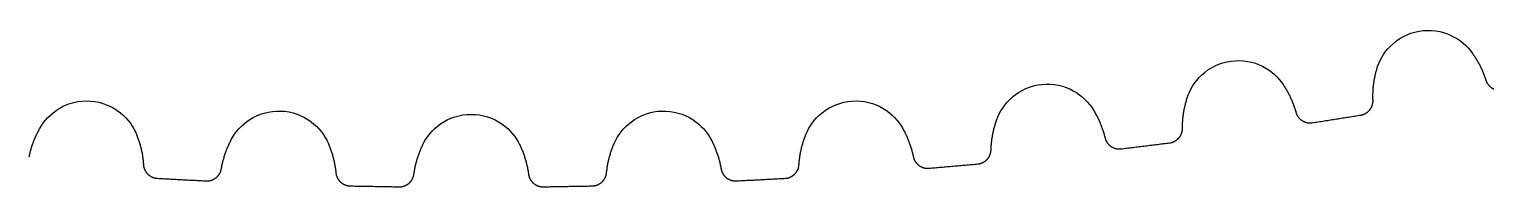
# Model space of a CAD drawing. Extents: x -57 to 57, y -57 to 57.
# Drawn here: x -4.56 to 10.46, y -57.04 to -55.42 of the extents above; entities that cross this region are included whole.
import ezdxf

# ---------------------------------------------------------------- set-up
doc = ezdxf.new("R2010")
doc.units = 0
doc.layers.add('Cut', color=7, linetype='CONTINUOUS')

msp = doc.modelspace()

# ---------------------------------------------------------------- linework, layer by layer
at = {"layer": 'Cut'}
for p, q in [((10.3204, -55.657), (10.3204, -55.657, 3)), ((10.3204, -55.657), (10.3204, -55.657, 3)), ((9.33781, -55.8303), (9.33781, -55.8303, 3)), ((9.33781, -55.8303), (9.33781, -55.8303, 3)), ((8.37172, -55.9833), (8.37172, -55.9833, 3)), ((8.37172, -55.9833), (8.37172, -55.9833, 3)), ((10.4637, -55.94), (10.4637, -55.94, 3)), ((10.4637, -55.94), (10.4637, -55.94, 3)), ((7.38367, -56.1221), (7.38367, -56.1221, 3)), ((7.38367, -56.1221), (7.38367, -56.1221, 3)), ((9.2999, -56.1452), (9.2999, -56.1452, 3)), ((9.2999, -56.1452), (9.2999, -56.1452, 3)), ((6.41283, -56.2414), (6.41283, -56.2414, 3)), ((6.41283, -56.2414), (6.41283, -56.2414, 3)), ((8.50509, -56.2711), (8.50509, -56.2711, 3)), ((8.50509, -56.2711), (8.50509, -56.2711, 3)), ((9.17415, -56.2992), (9.17415, -56.2992, 3)), ((9.17415, -56.2992), (9.17415, -56.2992, 3)), ((-4.44613, -56.4309), (-4.44613, -56.4309, 3)), ((-4.44613, -56.4309), (-4.44613, -56.4309, 3)), ((4.44613, -56.4309), (4.44613, -56.4309, 3)), ((4.44613, -56.4309), (4.44613, -56.4309, 3)), ((5.42054, -56.3456), (5.42054, -56.3456, 3)), ((5.42054, -56.3456), (5.42054, -56.3456, 3)), ((7.3348, -56.4356), (7.3348, -56.4356, 3)), ((7.3348, -56.4356), (7.3348, -56.4356, 3)), ((8.67228, -56.3787), (8.67228, -56.3787, 3)), ((8.67228, -56.3787), (8.67228, -56.3787, 3)), ((-3.4508, -56.5005), (-3.4508, -56.5005, 3)), ((-3.4508, -56.5005), (-3.4508, -56.5005, 3)), ((-2.47401, -56.5517), (-2.47401, -56.5517, 3)), ((-2.47401, -56.5517), (-2.47401, -56.5517, 3)), ((-1.47686, -56.5865), (-1.47686, -56.5865, 3)), ((-1.47686, -56.5865), (-1.47686, -56.5865, 3)), ((-0.49888, -56.6036), (-0.49888, -56.6036, 3)), ((-0.49888, -56.6036), (-0.49888, -56.6036, 3)), ((0.49888, -56.6036), (0.49888, -56.6036, 3)), ((0.49888, -56.6036), (0.49888, -56.6036, 3)), ((1.47686, -56.5865), (1.47686, -56.5865, 3)), ((1.47686, -56.5865), (1.47686, -56.5865, 3)), ((2.47401, -56.5517), (2.47401, -56.5517, 3)), ((2.47401, -56.5517), (2.47401, -56.5517, 3)), ((3.4508, -56.5005), (3.4508, -56.5005, 3)), ((3.4508, -56.5005), (3.4508, -56.5005, 3)), ((6.53608, -56.5337), (6.53608, -56.5337, 3)), ((6.53608, -56.5337), (6.53608, -56.5337, 3)), ((7.20374, -56.5851), (7.20374, -56.5851, 3)), ((7.20374, -56.5851), (7.20374, -56.5851, 3)), ((4.5591, -56.7273), (4.5591, -56.7273, 3)), ((4.5591, -56.7273), (4.5591, -56.7273, 3)), ((5.36076, -56.6572), (5.36076, -56.6572, 3)), ((5.36076, -56.6572), (5.36076, -56.6572, 3)), ((6.69941, -56.647), (6.69941, -56.647, 3)), ((6.69941, -56.647), (6.69941, -56.647, 3)), ((-3.38018, -56.8098), (-3.38018, -56.8098, 3)), ((-3.38018, -56.8098), (-3.38018, -56.8098, 3)), ((-2.57657, -56.8519), (-2.57657, -56.8519, 3)), ((-2.57657, -56.8519), (-2.57657, -56.8519, 3)), ((-1.39549, -56.8931), (-1.39549, -56.8931, 3)), ((-1.39549, -56.8931), (-1.39549, -56.8931, 3)), ((-0.5909, -56.9072), (-0.5909, -56.9072, 3)), ((-0.5909, -56.9072), (-0.5909, -56.9072, 3)), ((0.5909, -56.9072), (0.5909, -56.9072, 3)), ((0.5909, -56.9072), (0.5909, -56.9072, 3)), ((1.39549, -56.8931), (1.39549, -56.8931, 3)), ((1.39549, -56.8931), (1.39549, -56.8931, 3)), ((2.57657, -56.8519), (2.57657, -56.8519, 3)), ((2.57657, -56.8519), (2.57657, -56.8519, 3)), ((3.38018, -56.8098), (3.38018, -56.8098, 3)), ((3.38018, -56.8098), (3.38018, -56.8098, 3)), ((4.71837, -56.8463), (4.71837, -56.8463, 3)), ((4.71837, -56.8463), (4.71837, -56.8463, 3)), ((5.22457, -56.802), (5.22457, -56.802, 3)), ((5.22457, -56.802), (5.22457, -56.802, 3)), ((-3.23902, -56.9497), (-3.23902, -56.9497, 3)), ((-3.23902, -56.9497), (-3.23902, -56.9497, 3)), ((-2.73159, -56.9763), (-2.73159, -56.9763, 3)), ((-2.73159, -56.9763), (-2.73159, -56.9763, 3)), ((-1.24953, -57.0281), (-1.24953, -57.0281, 3)), ((-1.24953, -57.0281), (-1.24953, -57.0281, 3)), ((-0.74148, -57.037), (-0.74148, -57.037, 3)), ((-0.74148, -57.037), (-0.74148, -57.037, 3)), ((0.74148, -57.037), (0.74148, -57.037, 3)), ((0.74148, -57.037), (0.74148, -57.037, 3)), ((1.24953, -57.0281), (1.24953, -57.0281, 3)), ((1.24953, -57.0281), (1.24953, -57.0281, 3)), ((2.73159, -56.9763), (2.73159, -56.9763, 3)), ((2.73159, -56.9763), (2.73159, -56.9763, 3)), ((3.23902, -56.9497), (3.23902, -56.9497, 3)), ((3.23902, -56.9497), (3.23902, -56.9497, 3))]:
    msp.add_line(p, q, dxfattribs=at)
for points, degree, knots in [([(9.33781, -55.8303), (9.36044, -55.7507), (9.40567, -55.6631), (9.4809, -55.5887), (9.55518, -55.5143), (9.66059, -55.4562), (9.77496, -55.4366), (9.88915, -55.4159), (10.0081, -55.4344), (10.1033, -55.479), (10.1995, -55.5231), (10.2719, -55.5899), (10.3204, -55.657)], 3, [0, 0, 0, 0, 0.558599, 0.558599, 0.558599, 1.1172, 1.1172, 1.1172, 1.6758, 1.6758, 1.6758, 2.2344, 2.2344, 2.2344, 2.2344]), ([(9.33781, -55.8303, 3), (9.36044, -55.7507, 3), (9.40567, -55.6631, 3), (9.4809, -55.5887, 3), (9.55518, -55.5143, 3), (9.66059, -55.4562, 3), (9.77496, -55.4366, 3), (9.88915, -55.4159, 3), (10.0081, -55.4344, 3), (10.1033, -55.479, 3), (10.1995, -55.5231, 3), (10.2719, -55.5899, 3), (10.3204, -55.657, 3)], 3, [0, 0, 0, 0, 0.558599, 0.558599, 0.558599, 1.1172, 1.1172, 1.1172, 1.6758, 1.6758, 1.6758, 2.2344, 2.2344, 2.2344, 2.2344]), ([(9.33781, -55.8303), (9.36044, -55.7507), (9.40567, -55.6631), (9.4809, -55.5887), (9.55518, -55.5143), (9.66059, -55.4562), (9.77496, -55.4366), (9.88915, -55.4159), (10.0081, -55.4344), (10.1033, -55.479), (10.1995, -55.5231), (10.2719, -55.5899), (10.3204, -55.657)], 3, [0, 0, 0, 0, 0.558599, 0.558599, 0.558599, 1.1172, 1.1172, 1.1172, 1.6758, 1.6758, 1.6758, 2.2344, 2.2344, 2.2344, 2.2344]), ([(9.33781, -55.8303, 3), (9.36044, -55.7507, 3), (9.40567, -55.6631, 3), (9.4809, -55.5887, 3), (9.55518, -55.5143, 3), (9.66059, -55.4562, 3), (9.77496, -55.4366, 3), (9.88915, -55.4159, 3), (10.0081, -55.4344, 3), (10.1033, -55.479, 3), (10.1995, -55.5231, 3), (10.2719, -55.5899, 3), (10.3204, -55.657, 3)], 3, [0, 0, 0, 0, 0.558599, 0.558599, 0.558599, 1.1172, 1.1172, 1.1172, 1.6758, 1.6758, 1.6758, 2.2344, 2.2344, 2.2344, 2.2344]), ([(7.38367, -56.1221), (7.40906, -56.0434), (7.45732, -55.9575), (7.53511, -55.8857), (7.61194, -55.8139), (7.71931, -55.7596), (7.8343, -55.744), (7.94914, -55.7273), (8.06734, -55.7499), (8.16098, -55.7978), (8.25553, -55.8453), (8.3256, -55.9146), (8.37172, -55.9833)], 3, [0, 0, 0, 0, 0.558599, 0.558599, 0.558599, 1.1172, 1.1172, 1.1172, 1.6758, 1.6758, 1.6758, 2.2344, 2.2344, 2.2344, 2.2344]), ([(7.38367, -56.1221, 3), (7.40906, -56.0434, 3), (7.45732, -55.9575, 3), (7.53511, -55.8857, 3), (7.61194, -55.8139, 3), (7.71931, -55.7596, 3), (7.8343, -55.744, 3), (7.94914, -55.7273, 3), (8.06734, -55.7499, 3), (8.16098, -55.7978, 3), (8.25553, -55.8453, 3), (8.3256, -55.9146, 3), (8.37172, -55.9833, 3)], 3, [0, 0, 0, 0, 0.558599, 0.558599, 0.558599, 1.1172, 1.1172, 1.1172, 1.6758, 1.6758, 1.6758, 2.2344, 2.2344, 2.2344, 2.2344]), ([(7.38367, -56.1221), (7.40906, -56.0434), (7.45732, -55.9575), (7.53511, -55.8857), (7.61194, -55.8139), (7.71931, -55.7596), (7.8343, -55.744), (7.94914, -55.7273), (8.06734, -55.7499), (8.16098, -55.7978), (8.25553, -55.8453), (8.3256, -55.9146), (8.37172, -55.9833)], 3, [0, 0, 0, 0, 0.558599, 0.558599, 0.558599, 1.1172, 1.1172, 1.1172, 1.6758, 1.6758, 1.6758, 2.2344, 2.2344, 2.2344, 2.2344]), ([(7.38367, -56.1221, 3), (7.40906, -56.0434, 3), (7.45732, -55.9575, 3), (7.53511, -55.8857, 3), (7.61194, -55.8139, 3), (7.71931, -55.7596, 3), (7.8343, -55.744, 3), (7.94914, -55.7273, 3), (8.06734, -55.7499, 3), (8.16098, -55.7978, 3), (8.25553, -55.8453, 3), (8.3256, -55.9146, 3), (8.37172, -55.9833, 3)], 3, [0, 0, 0, 0, 0.558599, 0.558599, 0.558599, 1.1172, 1.1172, 1.1172, 1.6758, 1.6758, 1.6758, 2.2344, 2.2344, 2.2344, 2.2344]), ([(5.42054, -56.3456), (5.44866, -56.2678), (5.49989, -56.1836), (5.58013, -56.1147), (5.65942, -56.0456), (5.76863, -55.995), (5.88409, -55.9834), (5.99944, -55.9707), (6.11678, -55.9975), (6.2087, -56.0486), (6.30152, -56.0994), (6.36914, -56.1711), (6.41283, -56.2414)], 3, [0, 0, 0, 0, 0.558599, 0.558599, 0.558599, 1.1172, 1.1172, 1.1172, 1.6758, 1.6758, 1.6758, 2.2344, 2.2344, 2.2344, 2.2344]), ([(5.42054, -56.3456, 3), (5.44866, -56.2678, 3), (5.49989, -56.1836, 3), (5.58013, -56.1147, 3), (5.65942, -56.0456, 3), (5.76863, -55.995, 3), (5.88409, -55.9834, 3), (5.99944, -55.9707, 3), (6.11678, -55.9975, 3), (6.2087, -56.0486, 3), (6.30152, -56.0994, 3), (6.36914, -56.1711, 3), (6.41283, -56.2414, 3)], 3, [0, 0, 0, 0, 0.558599, 0.558599, 0.558599, 1.1172, 1.1172, 1.1172, 1.6758, 1.6758, 1.6758, 2.2344, 2.2344, 2.2344, 2.2344]), ([(5.42054, -56.3456), (5.44866, -56.2678), (5.49989, -56.1836), (5.58013, -56.1147), (5.65942, -56.0456), (5.76863, -55.995), (5.88409, -55.9834), (5.99944, -55.9707), (6.11678, -55.9975), (6.2087, -56.0486), (6.30152, -56.0994), (6.36914, -56.1711), (6.41283, -56.2414)], 3, [0, 0, 0, 0, 0.558599, 0.558599, 0.558599, 1.1172, 1.1172, 1.1172, 1.6758, 1.6758, 1.6758, 2.2344, 2.2344, 2.2344, 2.2344]), ([(5.42054, -56.3456, 3), (5.44866, -56.2678, 3), (5.49989, -56.1836, 3), (5.58013, -56.1147, 3), (5.65942, -56.0456, 3), (5.76863, -55.995, 3), (5.88409, -55.9834, 3), (5.99944, -55.9707, 3), (6.11678, -55.9975, 3), (6.2087, -56.0486, 3), (6.30152, -56.0994, 3), (6.36914, -56.1711, 3), (6.41283, -56.2414, 3)], 3, [0, 0, 0, 0, 0.558599, 0.558599, 0.558599, 1.1172, 1.1172, 1.1172, 1.6758, 1.6758, 1.6758, 2.2344, 2.2344, 2.2344, 2.2344]), ([(10.4637, -55.94), (10.4794, -55.9908), (10.5299, -56.0232), (10.5825, -56.0521), (10.6346, -56.0417)], 2, [0, 0, 0, 0.724386, 0.724386, 1.44877, 1.44877, 1.44877]), ([(10.4637, -55.94, 3), (10.4794, -55.9908, 3), (10.5299, -56.0232, 3), (10.5825, -56.0521, 3), (10.6346, -56.0417, 3)], 2, [0, 0, 0, 0.724386, 0.724386, 1.44877, 1.44877, 1.44877]), ([(10.4637, -55.94), (10.4794, -55.9908), (10.5299, -56.0232), (10.5825, -56.0521), (10.6346, -56.0417)], 2, [0, 0, 0, 0.724386, 0.724386, 1.44877, 1.44877, 1.44877]), ([(10.4637, -55.94, 3), (10.4794, -55.9908, 3), (10.5299, -56.0232, 3), (10.5825, -56.0521, 3), (10.6346, -56.0417, 3)], 2, [0, 0, 0, 0.724386, 0.724386, 1.44877, 1.44877, 1.44877]), ([(-4.44613, -56.4309), (-4.40492, -56.3591), (-4.33985, -56.2851), (-4.24885, -56.2311), (-4.15877, -56.1769), (-4.04244, -56.146), (-3.92672, -56.1547), (-3.81092, -56.1622), (-3.70001, -56.2089), (-3.61836, -56.2752), (-3.53576, -56.3413), (-3.48163, -56.4237), (-3.4508, -56.5005)], 3, [0, 0, 0, 0, 0.558599, 0.558599, 0.558599, 1.1172, 1.1172, 1.1172, 1.6758, 1.6758, 1.6758, 2.2344, 2.2344, 2.2344, 2.2344]), ([(-4.44613, -56.4309, 3), (-4.40492, -56.3591, 3), (-4.33985, -56.2851, 3), (-4.24885, -56.2311, 3), (-4.15877, -56.1769, 3), (-4.04244, -56.146, 3), (-3.92672, -56.1547, 3), (-3.81092, -56.1622, 3), (-3.70001, -56.2089, 3), (-3.61836, -56.2752, 3), (-3.53576, -56.3413, 3), (-3.48163, -56.4237, 3), (-3.4508, -56.5005, 3)], 3, [0, 0, 0, 0, 0.558599, 0.558599, 0.558599, 1.1172, 1.1172, 1.1172, 1.6758, 1.6758, 1.6758, 2.2344, 2.2344, 2.2344, 2.2344]), ([(-4.44613, -56.4309), (-4.40492, -56.3591), (-4.33985, -56.2851), (-4.24885, -56.2311), (-4.15877, -56.1769), (-4.04244, -56.146), (-3.92672, -56.1547), (-3.81092, -56.1622), (-3.70001, -56.2089), (-3.61836, -56.2752), (-3.53576, -56.3413), (-3.48163, -56.4237), (-3.4508, -56.5005)], 3, [0, 0, 0, 0, 0.558599, 0.558599, 0.558599, 1.1172, 1.1172, 1.1172, 1.6758, 1.6758, 1.6758, 2.2344, 2.2344, 2.2344, 2.2344]), ([(-4.44613, -56.4309, 3), (-4.40492, -56.3591, 3), (-4.33985, -56.2851, 3), (-4.24885, -56.2311, 3), (-4.15877, -56.1769, 3), (-4.04244, -56.146, 3), (-3.92672, -56.1547, 3), (-3.81092, -56.1622, 3), (-3.70001, -56.2089, 3), (-3.61836, -56.2752, 3), (-3.53576, -56.3413, 3), (-3.48163, -56.4237, 3), (-3.4508, -56.5005, 3)], 3, [0, 0, 0, 0, 0.558599, 0.558599, 0.558599, 1.1172, 1.1172, 1.1172, 1.6758, 1.6758, 1.6758, 2.2344, 2.2344, 2.2344, 2.2344]), ([(3.4508, -56.5005), (3.48163, -56.4237), (3.53576, -56.3413), (3.61836, -56.2752), (3.70001, -56.2089), (3.81092, -56.1622), (3.92672, -56.1547), (4.04244, -56.146), (4.15877, -56.1769), (4.24885, -56.2311), (4.33985, -56.2851), (4.40492, -56.3591), (4.44613, -56.4309)], 3, [0, 0, 0, 0, 0.558599, 0.558599, 0.558599, 1.1172, 1.1172, 1.1172, 1.6758, 1.6758, 1.6758, 2.2344, 2.2344, 2.2344, 2.2344]), ([(3.4508, -56.5005, 3), (3.48163, -56.4237, 3), (3.53576, -56.3413, 3), (3.61836, -56.2752, 3), (3.70001, -56.2089, 3), (3.81092, -56.1622, 3), (3.92672, -56.1547, 3), (4.04244, -56.146, 3), (4.15877, -56.1769, 3), (4.24885, -56.2311, 3), (4.33985, -56.2851, 3), (4.40492, -56.3591, 3), (4.44613, -56.4309, 3)], 3, [0, 0, 0, 0, 0.558599, 0.558599, 0.558599, 1.1172, 1.1172, 1.1172, 1.6758, 1.6758, 1.6758, 2.2344, 2.2344, 2.2344, 2.2344]), ([(3.4508, -56.5005), (3.48163, -56.4237), (3.53576, -56.3413), (3.61836, -56.2752), (3.70001, -56.2089), (3.81092, -56.1622), (3.92672, -56.1547), (4.04244, -56.146), (4.15877, -56.1769), (4.24885, -56.2311), (4.33985, -56.2851), (4.40492, -56.3591), (4.44613, -56.4309)], 3, [0, 0, 0, 0, 0.558599, 0.558599, 0.558599, 1.1172, 1.1172, 1.1172, 1.6758, 1.6758, 1.6758, 2.2344, 2.2344, 2.2344, 2.2344]), ([(3.4508, -56.5005, 3), (3.48163, -56.4237, 3), (3.53576, -56.3413, 3), (3.61836, -56.2752, 3), (3.70001, -56.2089, 3), (3.81092, -56.1622, 3), (3.92672, -56.1547, 3), (4.04244, -56.146, 3), (4.15877, -56.1769, 3), (4.24885, -56.2311, 3), (4.33985, -56.2851, 3), (4.40492, -56.3591, 3), (4.44613, -56.4309, 3)], 3, [0, 0, 0, 0, 0.558599, 0.558599, 0.558599, 1.1172, 1.1172, 1.1172, 1.6758, 1.6758, 1.6758, 2.2344, 2.2344, 2.2344, 2.2344]), ([(9.17415, -56.2992), (9.22671, -56.2912), (9.2662, -56.246), (9.30256, -56.1983), (9.2999, -56.1452)], 2, [0, 0, 0, 0.724386, 0.724386, 1.44877, 1.44877, 1.44877]), ([(9.17415, -56.2992, 3), (9.22671, -56.2912, 3), (9.2662, -56.246, 3), (9.30256, -56.1983, 3), (9.2999, -56.1452, 3)], 2, [0, 0, 0, 0.724386, 0.724386, 1.44877, 1.44877, 1.44877]), ([(9.17415, -56.2992), (9.22671, -56.2912), (9.2662, -56.246), (9.30256, -56.1983), (9.2999, -56.1452)], 2, [0, 0, 0, 0.724386, 0.724386, 1.44877, 1.44877, 1.44877]), ([(9.17415, -56.2992, 3), (9.22671, -56.2912, 3), (9.2662, -56.246, 3), (9.30256, -56.1983, 3), (9.2999, -56.1452, 3)], 2, [0, 0, 0, 0.724386, 0.724386, 1.44877, 1.44877, 1.44877]), ([(-2.47401, -56.5517), (-2.43533, -56.4785), (-2.37288, -56.4023), (-2.28382, -56.3452), (-2.19569, -56.2878), (-2.08051, -56.2529), (-1.96455, -56.2575), (-1.84856, -56.261), (-1.7361, -56.3038), (-1.65218, -56.3672), (-1.56732, -56.4304), (-1.51035, -56.5108), (-1.47686, -56.5865)], 3, [0, 0, 0, 0, 0.558599, 0.558599, 0.558599, 1.1172, 1.1172, 1.1172, 1.6758, 1.6758, 1.6758, 2.2344, 2.2344, 2.2344, 2.2344]), ([(-2.47401, -56.5517, 3), (-2.43533, -56.4785, 3), (-2.37288, -56.4023, 3), (-2.28382, -56.3452, 3), (-2.19569, -56.2878, 3), (-2.08051, -56.2529, 3), (-1.96455, -56.2575, 3), (-1.84856, -56.261, 3), (-1.7361, -56.3038, 3), (-1.65218, -56.3672, 3), (-1.56732, -56.4304, 3), (-1.51035, -56.5108, 3), (-1.47686, -56.5865, 3)], 3, [0, 0, 0, 0, 0.558599, 0.558599, 0.558599, 1.1172, 1.1172, 1.1172, 1.6758, 1.6758, 1.6758, 2.2344, 2.2344, 2.2344, 2.2344]), ([(-2.47401, -56.5517), (-2.43533, -56.4785), (-2.37288, -56.4023), (-2.28382, -56.3452), (-2.19569, -56.2878), (-2.08051, -56.2529), (-1.96455, -56.2575), (-1.84856, -56.261), (-1.7361, -56.3038), (-1.65218, -56.3672), (-1.56732, -56.4304), (-1.51035, -56.5108), (-1.47686, -56.5865)], 3, [0, 0, 0, 0, 0.558599, 0.558599, 0.558599, 1.1172, 1.1172, 1.1172, 1.6758, 1.6758, 1.6758, 2.2344, 2.2344, 2.2344, 2.2344]), ([(-2.47401, -56.5517, 3), (-2.43533, -56.4785, 3), (-2.37288, -56.4023, 3), (-2.28382, -56.3452, 3), (-2.19569, -56.2878, 3), (-2.08051, -56.2529, 3), (-1.96455, -56.2575, 3), (-1.84856, -56.261, 3), (-1.7361, -56.3038, 3), (-1.65218, -56.3672, 3), (-1.56732, -56.4304, 3), (-1.51035, -56.5108, 3), (-1.47686, -56.5865, 3)], 3, [0, 0, 0, 0, 0.558599, 0.558599, 0.558599, 1.1172, 1.1172, 1.1172, 1.6758, 1.6758, 1.6758, 2.2344, 2.2344, 2.2344, 2.2344]), ([(-0.49888, -56.6036), (-0.46277, -56.5291), (-0.40302, -56.4507), (-0.31601, -56.3905), (-0.22994, -56.3301), (-0.11604, -56.2912), (0, -56.2918), (0.11604, -56.2912), (0.22994, -56.3301), (0.31601, -56.3905), (0.40302, -56.4507), (0.46277, -56.5291), (0.49888, -56.6036)], 3, [0, 0, 0, 0, 0.558599, 0.558599, 0.558599, 1.1172, 1.1172, 1.1172, 1.6758, 1.6758, 1.6758, 2.2344, 2.2344, 2.2344, 2.2344]), ([(-0.49888, -56.6036, 3), (-0.46277, -56.5291, 3), (-0.40302, -56.4507, 3), (-0.31601, -56.3905, 3), (-0.22994, -56.3301, 3), (-0.11604, -56.2912, 3), (0, -56.2918, 3), (0.11604, -56.2912, 3), (0.22994, -56.3301, 3), (0.31601, -56.3905, 3), (0.40302, -56.4507, 3), (0.46277, -56.5291, 3), (0.49888, -56.6036, 3)], 3, [0, 0, 0, 0, 0.558599, 0.558599, 0.558599, 1.1172, 1.1172, 1.1172, 1.6758, 1.6758, 1.6758, 2.2344, 2.2344, 2.2344, 2.2344]), ([(-0.49888, -56.6036), (-0.46277, -56.5291), (-0.40302, -56.4507), (-0.31601, -56.3905), (-0.22994, -56.3301), (-0.11604, -56.2912), (0, -56.2918), (0.11604, -56.2912), (0.22994, -56.3301), (0.31601, -56.3905), (0.40302, -56.4507), (0.46277, -56.5291), (0.49888, -56.6036)], 3, [0, 0, 0, 0, 0.558599, 0.558599, 0.558599, 1.1172, 1.1172, 1.1172, 1.6758, 1.6758, 1.6758, 2.2344, 2.2344, 2.2344, 2.2344]), ([(-0.49888, -56.6036, 3), (-0.46277, -56.5291, 3), (-0.40302, -56.4507, 3), (-0.31601, -56.3905, 3), (-0.22994, -56.3301, 3), (-0.11604, -56.2912, 3), (0, -56.2918, 3), (0.11604, -56.2912, 3), (0.22994, -56.3301, 3), (0.31601, -56.3905, 3), (0.40302, -56.4507, 3), (0.46277, -56.5291, 3), (0.49888, -56.6036, 3)], 3, [0, 0, 0, 0, 0.558599, 0.558599, 0.558599, 1.1172, 1.1172, 1.1172, 1.6758, 1.6758, 1.6758, 2.2344, 2.2344, 2.2344, 2.2344]), ([(1.47686, -56.5865), (1.51035, -56.5108), (1.56732, -56.4304), (1.65218, -56.3672), (1.7361, -56.3038), (1.84856, -56.261), (1.96455, -56.2575), (2.08051, -56.2529), (2.19569, -56.2878), (2.28382, -56.3452), (2.37288, -56.4023), (2.43533, -56.4785), (2.47401, -56.5517)], 3, [0, 0, 0, 0, 0.558599, 0.558599, 0.558599, 1.1172, 1.1172, 1.1172, 1.6758, 1.6758, 1.6758, 2.2344, 2.2344, 2.2344, 2.2344]), ([(1.47686, -56.5865, 3), (1.51035, -56.5108, 3), (1.56732, -56.4304, 3), (1.65218, -56.3672, 3), (1.7361, -56.3038, 3), (1.84856, -56.261, 3), (1.96455, -56.2575, 3), (2.08051, -56.2529, 3), (2.19569, -56.2878, 3), (2.28382, -56.3452, 3), (2.37288, -56.4023, 3), (2.43533, -56.4785, 3), (2.47401, -56.5517, 3)], 3, [0, 0, 0, 0, 0.558599, 0.558599, 0.558599, 1.1172, 1.1172, 1.1172, 1.6758, 1.6758, 1.6758, 2.2344, 2.2344, 2.2344, 2.2344]), ([(1.47686, -56.5865), (1.51035, -56.5108), (1.56732, -56.4304), (1.65218, -56.3672), (1.7361, -56.3038), (1.84856, -56.261), (1.96455, -56.2575), (2.08051, -56.2529), (2.19569, -56.2878), (2.28382, -56.3452), (2.37288, -56.4023), (2.43533, -56.4785), (2.47401, -56.5517)], 3, [0, 0, 0, 0, 0.558599, 0.558599, 0.558599, 1.1172, 1.1172, 1.1172, 1.6758, 1.6758, 1.6758, 2.2344, 2.2344, 2.2344, 2.2344]), ([(1.47686, -56.5865, 3), (1.51035, -56.5108, 3), (1.56732, -56.4304, 3), (1.65218, -56.3672, 3), (1.7361, -56.3038, 3), (1.84856, -56.261, 3), (1.96455, -56.2575, 3), (2.08051, -56.2529, 3), (2.19569, -56.2878, 3), (2.28382, -56.3452, 3), (2.37288, -56.4023, 3), (2.43533, -56.4785, 3), (2.47401, -56.5517, 3)], 3, [0, 0, 0, 0, 0.558599, 0.558599, 0.558599, 1.1172, 1.1172, 1.1172, 1.6758, 1.6758, 1.6758, 2.2344, 2.2344, 2.2344, 2.2344]), ([(8.50509, -56.2711), (8.51898, -56.3224), (8.56831, -56.3566), (8.61982, -56.3873), (8.67228, -56.3787)], 2, [0, 0, 0, 0.724386, 0.724386, 1.44877, 1.44877, 1.44877]), ([(8.50509, -56.2711, 3), (8.51898, -56.3224, 3), (8.56831, -56.3566, 3), (8.61982, -56.3873, 3), (8.67228, -56.3787, 3)], 2, [0, 0, 0, 0.724386, 0.724386, 1.44877, 1.44877, 1.44877]), ([(8.50509, -56.2711), (8.51898, -56.3224), (8.56831, -56.3566), (8.61982, -56.3873), (8.67228, -56.3787)], 2, [0, 0, 0, 0.724386, 0.724386, 1.44877, 1.44877, 1.44877]), ([(8.50509, -56.2711, 3), (8.51898, -56.3224, 3), (8.56831, -56.3566, 3), (8.61982, -56.3873, 3), (8.67228, -56.3787, 3)], 2, [0, 0, 0, 0.724386, 0.724386, 1.44877, 1.44877, 1.44877]), ([(7.20374, -56.5851), (7.25655, -56.5789), (7.29759, -56.5352), (7.3356, -56.4887), (7.3348, -56.4356)], 2, [0, 0, 0, 0.724386, 0.724386, 1.44877, 1.44877, 1.44877]), ([(7.20374, -56.5851, 3), (7.25655, -56.5789, 3), (7.29759, -56.5352, 3), (7.3356, -56.4887, 3), (7.3348, -56.4356, 3)], 2, [0, 0, 0, 0.724386, 0.724386, 1.44877, 1.44877, 1.44877]), ([(7.20374, -56.5851), (7.25655, -56.5789), (7.29759, -56.5352), (7.3356, -56.4887), (7.3348, -56.4356)], 2, [0, 0, 0, 0.724386, 0.724386, 1.44877, 1.44877, 1.44877]), ([(7.20374, -56.5851, 3), (7.25655, -56.5789, 3), (7.29759, -56.5352, 3), (7.3356, -56.4887, 3), (7.3348, -56.4356, 3)], 2, [0, 0, 0, 0.724386, 0.724386, 1.44877, 1.44877, 1.44877]), ([(6.53608, -56.5337), (6.54816, -56.5854), (6.59627, -56.6213), (6.64668, -56.6538), (6.69941, -56.647)], 2, [0, 0, 0, 0.724386, 0.724386, 1.44877, 1.44877, 1.44877]), ([(6.53608, -56.5337, 3), (6.54816, -56.5854, 3), (6.59627, -56.6213, 3), (6.64668, -56.6538, 3), (6.69941, -56.647, 3)], 2, [0, 0, 0, 0.724386, 0.724386, 1.44877, 1.44877, 1.44877]), ([(6.53608, -56.5337), (6.54816, -56.5854), (6.59627, -56.6213), (6.64668, -56.6538), (6.69941, -56.647)], 2, [0, 0, 0, 0.724386, 0.724386, 1.44877, 1.44877, 1.44877]), ([(6.53608, -56.5337, 3), (6.54816, -56.5854, 3), (6.59627, -56.6213, 3), (6.64668, -56.6538, 3), (6.69941, -56.647, 3)], 2, [0, 0, 0, 0.724386, 0.724386, 1.44877, 1.44877, 1.44877]), ([(4.5591, -56.7273), (4.56937, -56.7795), (4.6162, -56.817), (4.66544, -56.8513), (4.71837, -56.8463)], 2, [0, 0, 0, 0.724386, 0.724386, 1.44877, 1.44877, 1.44877]), ([(4.5591, -56.7273, 3), (4.56937, -56.7795, 3), (4.6162, -56.817, 3), (4.66544, -56.8513, 3), (4.71837, -56.8463, 3)], 2, [0, 0, 0, 0.724386, 0.724386, 1.44877, 1.44877, 1.44877]), ([(4.5591, -56.7273), (4.56937, -56.7795), (4.6162, -56.817), (4.66544, -56.8513), (4.71837, -56.8463)], 2, [0, 0, 0, 0.724386, 0.724386, 1.44877, 1.44877, 1.44877]), ([(4.5591, -56.7273, 3), (4.56937, -56.7795, 3), (4.6162, -56.817, 3), (4.66544, -56.8513, 3), (4.71837, -56.8463, 3)], 2, [0, 0, 0, 0.724386, 0.724386, 1.44877, 1.44877, 1.44877]), ([(5.22457, -56.802), (5.27756, -56.7977), (5.3201, -56.7554), (5.3597, -56.7103), (5.36076, -56.6572)], 2, [0, 0, 0, 0.724386, 0.724386, 1.44877, 1.44877, 1.44877]), ([(5.22457, -56.802, 3), (5.27756, -56.7977, 3), (5.3201, -56.7554, 3), (5.3597, -56.7103, 3), (5.36076, -56.6572, 3)], 2, [0, 0, 0, 0.724386, 0.724386, 1.44877, 1.44877, 1.44877]), ([(5.22457, -56.802), (5.27756, -56.7977), (5.3201, -56.7554), (5.3597, -56.7103), (5.36076, -56.6572)], 2, [0, 0, 0, 0.724386, 0.724386, 1.44877, 1.44877, 1.44877]), ([(5.22457, -56.802, 3), (5.27756, -56.7977, 3), (5.3201, -56.7554, 3), (5.3597, -56.7103, 3), (5.36076, -56.6572, 3)], 2, [0, 0, 0, 0.724386, 0.724386, 1.44877, 1.44877, 1.44877]), ([(-3.38018, -56.8098), (-3.37728, -56.8628), (-3.33612, -56.9065), (-3.29213, -56.9473), (-3.23902, -56.9497)], 2, [0, 0, 0, 0.724386, 0.724386, 1.44877, 1.44877, 1.44877]), ([(-3.38018, -56.8098, 3), (-3.37728, -56.8628, 3), (-3.33612, -56.9065, 3), (-3.29213, -56.9473, 3), (-3.23902, -56.9497, 3)], 2, [0, 0, 0, 0.724386, 0.724386, 1.44877, 1.44877, 1.44877]), ([(-3.38018, -56.8098), (-3.37728, -56.8628), (-3.33612, -56.9065), (-3.29213, -56.9473), (-3.23902, -56.9497)], 2, [0, 0, 0, 0.724386, 0.724386, 1.44877, 1.44877, 1.44877]), ([(-3.38018, -56.8098, 3), (-3.37728, -56.8628, 3), (-3.33612, -56.9065, 3), (-3.29213, -56.9473, 3), (-3.23902, -56.9497, 3)], 2, [0, 0, 0, 0.724386, 0.724386, 1.44877, 1.44877, 1.44877]), ([(-2.73159, -56.9763), (-2.67852, -56.9794), (-2.6305, -56.9435), (-2.58501, -56.9044), (-2.57657, -56.8519)], 2, [0, 0, 0, 0.724386, 0.724386, 1.44877, 1.44877, 1.44877]), ([(-2.73159, -56.9763, 3), (-2.67852, -56.9794, 3), (-2.6305, -56.9435, 3), (-2.58501, -56.9044, 3), (-2.57657, -56.8519, 3)], 2, [0, 0, 0, 0.724386, 0.724386, 1.44877, 1.44877, 1.44877]), ([(-2.73159, -56.9763), (-2.67852, -56.9794), (-2.6305, -56.9435), (-2.58501, -56.9044), (-2.57657, -56.8519)], 2, [0, 0, 0, 0.724386, 0.724386, 1.44877, 1.44877, 1.44877]), ([(-2.73159, -56.9763, 3), (-2.67852, -56.9794, 3), (-2.6305, -56.9435, 3), (-2.58501, -56.9044, 3), (-2.57657, -56.8519, 3)], 2, [0, 0, 0, 0.724386, 0.724386, 1.44877, 1.44877, 1.44877]), ([(-1.39549, -56.8931), (-1.39073, -56.9461), (-1.34808, -56.9883), (-1.30269, -57.0275), (-1.24953, -57.0281)], 2, [0, 0, 0, 0.724386, 0.724386, 1.44877, 1.44877, 1.44877]), ([(-1.39549, -56.8931, 3), (-1.39073, -56.9461, 3), (-1.34808, -56.9883, 3), (-1.30269, -57.0275, 3), (-1.24953, -57.0281, 3)], 2, [0, 0, 0, 0.724386, 0.724386, 1.44877, 1.44877, 1.44877]), ([(-1.39549, -56.8931), (-1.39073, -56.9461), (-1.34808, -56.9883), (-1.30269, -57.0275), (-1.24953, -57.0281)], 2, [0, 0, 0, 0.724386, 0.724386, 1.44877, 1.44877, 1.44877]), ([(-1.39549, -56.8931, 3), (-1.39073, -56.9461, 3), (-1.34808, -56.9883, 3), (-1.30269, -57.0275, 3), (-1.24953, -57.0281, 3)], 2, [0, 0, 0, 0.724386, 0.724386, 1.44877, 1.44877, 1.44877]), ([(-0.74148, -57.037), (-0.68833, -57.0382), (-0.6416, -57.0006), (-0.5975, -56.9599), (-0.5909, -56.9072)], 2, [0, 0, 0, 0.724386, 0.724386, 1.44877, 1.44877, 1.44877]), ([(-0.74148, -57.037, 3), (-0.68833, -57.0382, 3), (-0.6416, -57.0006, 3), (-0.5975, -56.9599, 3), (-0.5909, -56.9072, 3)], 2, [0, 0, 0, 0.724386, 0.724386, 1.44877, 1.44877, 1.44877]), ([(-0.74148, -57.037), (-0.68833, -57.0382), (-0.6416, -57.0006), (-0.5975, -56.9599), (-0.5909, -56.9072)], 2, [0, 0, 0, 0.724386, 0.724386, 1.44877, 1.44877, 1.44877]), ([(-0.74148, -57.037, 3), (-0.68833, -57.0382, 3), (-0.6416, -57.0006, 3), (-0.5975, -56.9599, 3), (-0.5909, -56.9072, 3)], 2, [0, 0, 0, 0.724386, 0.724386, 1.44877, 1.44877, 1.44877]), ([(0.5909, -56.9072), (0.5975, -56.9599), (0.6416, -57.0006), (0.68833, -57.0382), (0.74148, -57.037)], 2, [0, 0, 0, 0.724386, 0.724386, 1.44877, 1.44877, 1.44877]), ([(0.5909, -56.9072, 3), (0.5975, -56.9599, 3), (0.6416, -57.0006, 3), (0.68833, -57.0382, 3), (0.74148, -57.037, 3)], 2, [0, 0, 0, 0.724386, 0.724386, 1.44877, 1.44877, 1.44877]), ([(0.5909, -56.9072), (0.5975, -56.9599), (0.6416, -57.0006), (0.68833, -57.0382), (0.74148, -57.037)], 2, [0, 0, 0, 0.724386, 0.724386, 1.44877, 1.44877, 1.44877]), ([(0.5909, -56.9072, 3), (0.5975, -56.9599, 3), (0.6416, -57.0006, 3), (0.68833, -57.0382, 3), (0.74148, -57.037, 3)], 2, [0, 0, 0, 0.724386, 0.724386, 1.44877, 1.44877, 1.44877]), ([(1.24953, -57.0281), (1.30269, -57.0275), (1.34808, -56.9883), (1.39073, -56.9461), (1.39549, -56.8931)], 2, [0, 0, 0, 0.724386, 0.724386, 1.44877, 1.44877, 1.44877]), ([(1.24953, -57.0281, 3), (1.30269, -57.0275, 3), (1.34808, -56.9883, 3), (1.39073, -56.9461, 3), (1.39549, -56.8931, 3)], 2, [0, 0, 0, 0.724386, 0.724386, 1.44877, 1.44877, 1.44877]), ([(1.24953, -57.0281), (1.30269, -57.0275), (1.34808, -56.9883), (1.39073, -56.9461), (1.39549, -56.8931)], 2, [0, 0, 0, 0.724386, 0.724386, 1.44877, 1.44877, 1.44877]), ([(1.24953, -57.0281, 3), (1.30269, -57.0275, 3), (1.34808, -56.9883, 3), (1.39073, -56.9461, 3), (1.39549, -56.8931, 3)], 2, [0, 0, 0, 0.724386, 0.724386, 1.44877, 1.44877, 1.44877]), ([(2.57657, -56.8519), (2.58501, -56.9044), (2.6305, -56.9435), (2.67852, -56.9794), (2.73159, -56.9763)], 2, [0, 0, 0, 0.724386, 0.724386, 1.44877, 1.44877, 1.44877]), ([(2.57657, -56.8519, 3), (2.58501, -56.9044, 3), (2.6305, -56.9435, 3), (2.67852, -56.9794, 3), (2.73159, -56.9763, 3)], 2, [0, 0, 0, 0.724386, 0.724386, 1.44877, 1.44877, 1.44877]), ([(2.57657, -56.8519), (2.58501, -56.9044), (2.6305, -56.9435), (2.67852, -56.9794), (2.73159, -56.9763)], 2, [0, 0, 0, 0.724386, 0.724386, 1.44877, 1.44877, 1.44877]), ([(2.57657, -56.8519, 3), (2.58501, -56.9044, 3), (2.6305, -56.9435, 3), (2.67852, -56.9794, 3), (2.73159, -56.9763, 3)], 2, [0, 0, 0, 0.724386, 0.724386, 1.44877, 1.44877, 1.44877]), ([(3.23902, -56.9497), (3.29213, -56.9473), (3.33612, -56.9065), (3.37728, -56.8628), (3.38018, -56.8098)], 2, [0, 0, 0, 0.724386, 0.724386, 1.44877, 1.44877, 1.44877]), ([(3.23902, -56.9497, 3), (3.29213, -56.9473, 3), (3.33612, -56.9065, 3), (3.37728, -56.8628, 3), (3.38018, -56.8098, 3)], 2, [0, 0, 0, 0.724386, 0.724386, 1.44877, 1.44877, 1.44877]), ([(3.23902, -56.9497), (3.29213, -56.9473), (3.33612, -56.9065), (3.37728, -56.8628), (3.38018, -56.8098)], 2, [0, 0, 0, 0.724386, 0.724386, 1.44877, 1.44877, 1.44877]), ([(3.23902, -56.9497, 3), (3.29213, -56.9473, 3), (3.33612, -56.9065, 3), (3.37728, -56.8628, 3), (3.38018, -56.8098, 3)], 2, [0, 0, 0, 0.724386, 0.724386, 1.44877, 1.44877, 1.44877])]:
    msp.add_open_spline(points, degree=degree, knots=knots, dxfattribs=at)
for points, degree in [([(10.3204, -55.657), (10.4146, -55.7871), (10.4637, -55.94)], 2), ([(10.3204, -55.657, 3), (10.4146, -55.7871, 3), (10.4637, -55.94, 3)], 2), ([(10.3204, -55.657), (10.4146, -55.7871), (10.4637, -55.94)], 2), ([(10.3204, -55.657, 3), (10.4146, -55.7871, 3), (10.4637, -55.94, 3)], 2), ([(9.2999, -56.1452), (9.29374, -55.9847), (9.33781, -55.8303)], 2), ([(9.2999, -56.1452, 3), (9.29374, -55.9847, 3), (9.33781, -55.8303, 3)], 2), ([(9.2999, -56.1452), (9.29374, -55.9847), (9.33781, -55.8303)], 2), ([(9.2999, -56.1452, 3), (9.29374, -55.9847, 3), (9.33781, -55.8303, 3)], 2), ([(8.37172, -55.9833), (8.46136, -56.1166), (8.50509, -56.2711)], 2), ([(8.37172, -55.9833, 3), (8.46136, -56.1166, 3), (8.50509, -56.2711, 3)], 2), ([(8.37172, -55.9833), (8.46136, -56.1166), (8.50509, -56.2711)], 2), ([(8.37172, -55.9833, 3), (8.46136, -56.1166, 3), (8.50509, -56.2711, 3)], 2), ([(7.3348, -56.4356), (7.33424, -56.275), (7.38367, -56.1221)], 2), ([(7.3348, -56.4356, 3), (7.33424, -56.275, 3), (7.38367, -56.1221, 3)], 2), ([(7.3348, -56.4356), (7.33424, -56.275), (7.38367, -56.1221)], 2), ([(7.3348, -56.4356, 3), (7.33424, -56.275, 3), (7.38367, -56.1221, 3)], 2), ([(6.41283, -56.2414), (6.49776, -56.3777), (6.53608, -56.5337)], 2), ([(6.41283, -56.2414, 3), (6.49776, -56.3777, 3), (6.53608, -56.5337, 3)], 2), ([(6.41283, -56.2414), (6.49776, -56.3777), (6.53608, -56.5337)], 2), ([(6.41283, -56.2414, 3), (6.49776, -56.3777, 3), (6.53608, -56.5337, 3)], 2), ([(8.67228, -56.3787), (9.17415, -56.2992)], 1), ([(8.67228, -56.3787, 3), (9.17415, -56.2992, 3)], 1), ([(8.67228, -56.3787), (9.17415, -56.2992)], 1), ([(8.67228, -56.3787, 3), (9.17415, -56.2992, 3)], 1), ([(-4.5591, -56.7273), (-4.52625, -56.5701), (-4.44613, -56.4309)], 2), ([(-4.5591, -56.7273, 3), (-4.52625, -56.5701, 3), (-4.44613, -56.4309, 3)], 2), ([(-4.5591, -56.7273), (-4.52625, -56.5701), (-4.44613, -56.4309)], 2), ([(-4.5591, -56.7273, 3), (-4.52625, -56.5701, 3), (-4.44613, -56.4309, 3)], 2), ([(4.44613, -56.4309), (4.52625, -56.5701), (4.5591, -56.7273)], 2), ([(4.44613, -56.4309, 3), (4.52625, -56.5701, 3), (4.5591, -56.7273, 3)], 2), ([(4.44613, -56.4309), (4.52625, -56.5701), (4.5591, -56.7273)], 2), ([(4.44613, -56.4309, 3), (4.52625, -56.5701, 3), (4.5591, -56.7273, 3)], 2), ([(5.36076, -56.6572), (5.36581, -56.4966), (5.42054, -56.3456)], 2), ([(5.36076, -56.6572, 3), (5.36581, -56.4966, 3), (5.42054, -56.3456, 3)], 2), ([(5.36076, -56.6572), (5.36581, -56.4966), (5.42054, -56.3456)], 2), ([(5.36076, -56.6572, 3), (5.36581, -56.4966, 3), (5.42054, -56.3456, 3)], 2), ([(-3.4508, -56.5005), (-3.39083, -56.6495), (-3.38018, -56.8098)], 2), ([(-3.4508, -56.5005, 3), (-3.39083, -56.6495, 3), (-3.38018, -56.8098, 3)], 2), ([(-3.4508, -56.5005), (-3.39083, -56.6495), (-3.38018, -56.8098)], 2), ([(-3.4508, -56.5005, 3), (-3.39083, -56.6495, 3), (-3.38018, -56.8098, 3)], 2), ([(-2.57657, -56.8519), (-2.54923, -56.6936), (-2.47401, -56.5517)], 2), ([(-2.57657, -56.8519, 3), (-2.54923, -56.6936, 3), (-2.47401, -56.5517, 3)], 2), ([(-2.57657, -56.8519), (-2.54923, -56.6936), (-2.47401, -56.5517)], 2), ([(-2.57657, -56.8519, 3), (-2.54923, -56.6936, 3), (-2.47401, -56.5517, 3)], 2), ([(-1.47686, -56.5865), (-1.41173, -56.7333), (-1.39549, -56.8931)], 2), ([(-1.47686, -56.5865, 3), (-1.41173, -56.7333, 3), (-1.39549, -56.8931, 3)], 2), ([(-1.47686, -56.5865), (-1.41173, -56.7333), (-1.39549, -56.8931)], 2), ([(-1.47686, -56.5865, 3), (-1.41173, -56.7333, 3), (-1.39549, -56.8931, 3)], 2), ([(-0.5909, -56.9072), (-0.5691, -56.748), (-0.49888, -56.6036)], 2), ([(-0.5909, -56.9072, 3), (-0.5691, -56.748, 3), (-0.49888, -56.6036, 3)], 2), ([(-0.5909, -56.9072), (-0.5691, -56.748), (-0.49888, -56.6036)], 2), ([(-0.5909, -56.9072, 3), (-0.5691, -56.748, 3), (-0.49888, -56.6036, 3)], 2), ([(0.49888, -56.6036), (0.5691, -56.748), (0.5909, -56.9072)], 2), ([(0.49888, -56.6036, 3), (0.5691, -56.748, 3), (0.5909, -56.9072, 3)], 2), ([(0.49888, -56.6036), (0.5691, -56.748), (0.5909, -56.9072)], 2), ([(0.49888, -56.6036, 3), (0.5691, -56.748, 3), (0.5909, -56.9072, 3)], 2), ([(1.39549, -56.8931), (1.41173, -56.7333), (1.47686, -56.5865)], 2), ([(1.39549, -56.8931, 3), (1.41173, -56.7333, 3), (1.47686, -56.5865, 3)], 2), ([(1.39549, -56.8931), (1.41173, -56.7333), (1.47686, -56.5865)], 2), ([(1.39549, -56.8931, 3), (1.41173, -56.7333, 3), (1.47686, -56.5865, 3)], 2), ([(2.47401, -56.5517), (2.54923, -56.6936), (2.57657, -56.8519)], 2), ([(2.47401, -56.5517, 3), (2.54923, -56.6936, 3), (2.57657, -56.8519, 3)], 2), ([(2.47401, -56.5517), (2.54923, -56.6936), (2.57657, -56.8519)], 2), ([(2.47401, -56.5517, 3), (2.54923, -56.6936, 3), (2.57657, -56.8519, 3)], 2), ([(3.38018, -56.8098), (3.39083, -56.6495), (3.4508, -56.5005)], 2), ([(3.38018, -56.8098, 3), (3.39083, -56.6495, 3), (3.4508, -56.5005, 3)], 2), ([(3.38018, -56.8098), (3.39083, -56.6495), (3.4508, -56.5005)], 2), ([(3.38018, -56.8098, 3), (3.39083, -56.6495, 3), (3.4508, -56.5005, 3)], 2), ([(6.69941, -56.647), (7.20374, -56.5851)], 1), ([(6.69941, -56.647, 3), (7.20374, -56.5851, 3)], 1), ([(6.69941, -56.647), (7.20374, -56.5851)], 1), ([(6.69941, -56.647, 3), (7.20374, -56.5851, 3)], 1), ([(4.71837, -56.8463), (5.22457, -56.802)], 1), ([(4.71837, -56.8463, 3), (5.22457, -56.802, 3)], 1), ([(4.71837, -56.8463), (5.22457, -56.802)], 1), ([(4.71837, -56.8463, 3), (5.22457, -56.802, 3)], 1), ([(-3.23902, -56.9497), (-2.73159, -56.9763)], 1), ([(-3.23902, -56.9497, 3), (-2.73159, -56.9763, 3)], 1), ([(-3.23902, -56.9497), (-2.73159, -56.9763)], 1), ([(-3.23902, -56.9497, 3), (-2.73159, -56.9763, 3)], 1), ([(-1.24953, -57.0281), (-0.74148, -57.037)], 1), ([(-1.24953, -57.0281, 3), (-0.74148, -57.037, 3)], 1), ([(-1.24953, -57.0281), (-0.74148, -57.037)], 1), ([(-1.24953, -57.0281, 3), (-0.74148, -57.037, 3)], 1), ([(0.74148, -57.037), (1.24953, -57.0281)], 1), ([(0.74148, -57.037, 3), (1.24953, -57.0281, 3)], 1), ([(0.74148, -57.037), (1.24953, -57.0281)], 1), ([(0.74148, -57.037, 3), (1.24953, -57.0281, 3)], 1), ([(2.73159, -56.9763), (3.23902, -56.9497)], 1), ([(2.73159, -56.9763, 3), (3.23902, -56.9497, 3)], 1), ([(2.73159, -56.9763), (3.23902, -56.9497)], 1), ([(2.73159, -56.9763, 3), (3.23902, -56.9497, 3)], 1)]:
    msp.add_open_spline(points, degree=degree, dxfattribs=at)

doc.saveas('drawing.dxf')
